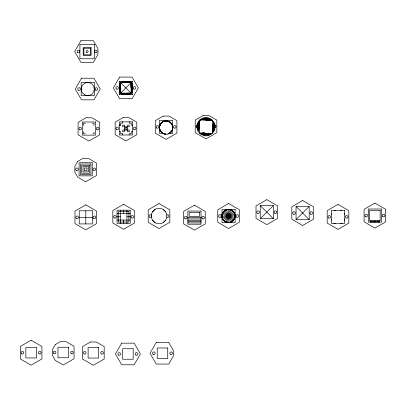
<?xml version="1.0" encoding="UTF-8"?>
<svg xmlns="http://www.w3.org/2000/svg" width="406" height="406" viewBox="0 0 406 406"><rect width="100%" height="100%" fill="white"/><g stroke="black" fill="none" stroke-linecap="round" stroke-linejoin="round"><path stroke-width="0.61" d="M119.303 92.228L119.582 83.57M119.963 92.228L120.242 83.57M119.278 92.228L120.623 92.228L120.785 87.919M130.935 87.265L131.072 83.57L132.417 83.57L132.087 91.573M131.453 92.228L131.757 84.23M132.112 92.228L132.417 81.327L130.174 81.327L130.174 83.007M234.962 217.555L235.14 215.88M222.097 214.378L222.138 217.768L222.813 219.357M199.585 125.373L198.509 132.173L199.747 132.371M200.371 120.43L200.564 119.191L207.984 120.369M212.566 127.454L213.546 121.247L212.313 121.054M227.147 222.447L230.024 209.623M234.886 217.606L235.094 216.774M222.158 214.358L222.371 213.531M221.955 215.144L222.173 214.312M197.9 131.219L199.625 125.2M201.178 119.785L201.523 118.582L207.557 120.313M210.881 133.635L210.536 134.838L203.919 132.945M212.587 127.682L214.155 122.206M234.648 218.372L233.318 220.57M222.417 213.566L222.737 212.769M222.128 214.282L222.452 213.49M199.65 124.896L197.382 130.118L198.529 130.615M202.122 119.212L202.624 118.065L207.847 120.333M212.429 128.474L214.678 123.307L213.526 122.805M225.538 221.854L231.638 210.212M233.881 219.895L234.292 219.138M234.267 219.174L234.683 218.423M222.787 212.79L223.767 211.384M222.407 213.465L222.833 212.719M199.645 124.581L197.011 128.961L198.082 129.605M203.137 118.765L203.782 117.694L208.161 120.328M208.923 134.655L208.278 135.731L203.447 132.828M212.414 128.844L215.048 124.464L213.972 123.82M222.787 212.688L223.31 212.003M199.524 124.337L196.793 127.763L197.773 128.545M204.198 118.456L204.974 117.476L208.405 120.206M207.862 134.965L207.08 135.944L203.162 132.828M212.536 129.088L215.261 125.662M224.137 220.869L233.039 211.201L234.155 212.505L235.14 215.794M233.836 219.945L232.663 221.174M223.264 211.978L224.447 210.775M121.521 92.796L121.521 94.471L119.278 94.471L132.417 81.327M152.514 211.922L154.98 209.455M163.197 222.6L165.658 220.133M260.256 218.727L273.4 205.583L273.4 218.727L260.256 218.727L260.256 205.583L273.4 205.583M296.05 219.585L309.194 206.441L296.05 206.441L296.05 219.585L309.194 219.585L309.194 206.441M199.437 123.942L196.737 126.55L197.605 127.448M205.289 118.288L206.192 117.42L209.232 120.572M212.617 129.484L215.322 126.875L214.449 125.972M231.973 221.656L233.272 220.61M224.498 210.805L227.604 209.44M199.351 123.475L196.839 125.337L197.58 126.342M206.395 118.263L207.4 117.522L209.638 120.536M205.659 135.157L204.654 135.903L202.421 132.884M212.201 130.321L215.221 128.083L214.475 127.078M223.036 219.55L234.14 212.516M231.938 221.61L231.207 222.057A6.572 6.572 0 0 1 221.986 215.901A6.572 6.572 0 0 1 231.471 210.156A6.572 6.572 0 0 1 232.653 221.179L231.892 221.635M224.513 210.729L225.259 210.303M197.093 124.15L199.285 122.937M207.496 118.385L208.593 117.776L210.105 120.516M204.563 135.041L203.467 135.645L201.949 132.909M212.226 130.793L214.962 129.275M230.395 222.356L231.176 222.011M231.131 222.026L231.917 221.686M225.213 210.267L228.482 209.374L227.67 209.435M199.757 122.196L197.443 123.155L197.92 124.312M212.302 131.224L214.617 130.27L214.135 129.113M222.315 217.992L234.861 214.074M229.537 222.549L231.156 222.077M199.793 121.577L197.981 122.064L198.306 123.272M209.466 118.988L210.673 118.664L211.161 120.475M202.589 134.437L201.381 134.762L200.894 132.945M212.262 131.843L214.079 131.356L213.754 130.148M228.659 222.625L230.329 222.371M199.894 120.892L198.656 121.054L198.818 122.297M210.445 119.501L211.688 119.339L211.851 120.577M201.609 133.919L200.371 134.087L200.209 132.843M212.16 132.534L213.404 132.371L213.236 131.128M222.021 216.302L235.155 215.764M121.521 81.966L130.174 81.687M127.712 82.438L130.174 82.342L122.176 82.641M123.363 93.39L121.521 93.456L129.519 93.157M129.519 93.811L121.521 94.116L132.417 94.471L132.417 92.228L131.102 92.228M130.174 93.837L122.176 94.141L130.174 94.446L130.174 93.126L122.176 93.481M121.521 82.616L129.519 82.322M228.598 222.569L229.456 222.554M120.592 83.57L119.278 83.57L119.278 81.327L130.174 81.631M200.706 120.14L199.458 120.14L199.458 121.394M85.301 123.246L83.494 123.246L83.494 125.439M92.365 123.246L94.009 123.246L94.009 125.439M132.534 125.134L131.219 125.134L131.219 123.16L129.25 123.16L129.25 121.846M119.389 131.706L120.704 131.706L120.704 133.675L122.678 133.675L122.678 134.99M132.534 131.706L131.219 131.706L131.219 133.675L129.25 133.675L129.25 134.99M163.902 133.472L159.522 133.472L159.522 120.328L172.667 120.328L172.667 126.586M168.911 133.472L172.667 133.472L172.667 128.463M85.301 133.762L83.494 133.762L83.494 131.569M92.913 133.762L94.009 133.762L94.009 132.117M117.07 213.485L130.214 213.485M117.07 216.774L120.354 216.774M126.926 216.774L130.214 216.774M79.226 217.352L92.37 217.352M187.871 217.646L201.016 217.646M187.871 218.961L201.016 218.961M117.07 220.057L130.214 220.057M187.871 220.275L201.016 220.275M187.871 221.59L201.016 221.59M187.871 222.904L201.016 222.904M120.704 125.134L119.389 125.134L120.704 125.134L120.704 123.16L122.678 123.16L122.678 121.846M129.519 81.662L121.521 81.357L121.521 82.672M121.521 82.012L130.174 82.296M121.521 93.507L130.174 93.791M226.944 222.437L228.619 222.62L227.796 222.589A6.572 6.572 0 0 0 234.643 213.693A6.572 6.572 0 0 0 223.584 211.709A6.572 6.572 0 0 0 226.934 222.437L225.33 221.808M229.349 209.481L230.197 209.592M228.548 209.379L230.238 209.663M203.457 132.96L211.49 134.229M222.173 214.596L234.998 217.469M226.127 222.178L226.959 222.386M226.918 222.371L227.756 222.579M230.075 209.567L230.877 209.872M231.004 209.917L231.801 210.247M203.675 132.853L209.435 135.36M222.767 212.983L234.409 219.083M230.928 209.831L231.684 210.242M224.579 221.326L225.325 221.747M225.294 221.722L226.046 222.143M231.79 210.303L232.531 210.729M231.689 210.186L232.384 210.689M223.934 220.788L224.625 221.295M224.569 221.25L225.254 221.762M232.516 210.785L233.196 211.308M223.752 211.582L233.42 220.483M232.42 210.648L233.044 211.237M223.97 220.742L222.853 219.438M223.919 220.686L224.533 221.285A6.572 6.572 0 0 0 234.993 216.779A6.572 6.572 0 0 0 225.863 209.973A6.572 6.572 0 0 0 224.538 221.28M296.05 206.441L309.194 219.585M260.256 205.583L273.4 218.727M119.278 81.327L132.417 94.471M233.161 211.348L233.765 211.957M163.197 209.455L165.658 211.922M152.514 220.133L154.98 222.6M202.822 132.853L205.867 136.005M223.346 220.047L223.873 220.722M225.071 210.481L232.105 221.585M234.577 213.297L233.689 211.866M222.437 218.636L223.305 220.082M172.494 125.581L171.555 123.52A6.572 6.572 0 0 1 172.657 126.916M234.191 212.587L234.536 213.373M209.587 118.126L210.541 120.44M201.513 132.985L202.472 135.299M226.629 209.76L230.547 222.305M234.587 213.358L234.83 214.18M221.965 216.961L222.194 217.789M222.183 217.733L222.412 218.56M234.881 214.17L235.11 216.692M172.413 125.388L172.672 127.114M228.319 209.466L228.857 222.6M132.062 92.228L131.783 83.57L131.427 91.573L131.133 83.57M131.336 90.381L131.407 92.228L131.102 84.23M120.384 86.031L120.288 83.57L120.592 91.573M120.267 84.23L120.562 92.228M119.633 83.57L119.937 91.573M119.608 84.23L119.912 92.228M221.935 215.241L221.95 216.099M221.95 216.058L221.965 216.916M379.488 220.839L379.488 222.153M378.828 220.839L378.828 222.153M378.174 220.839L378.174 222.153M377.514 220.839L377.514 222.153M376.2 220.839L376.2 222.153M375.545 220.839L375.545 222.153M374.885 220.839L374.885 222.153M374.23 220.839L374.23 222.153M373.571 220.839L373.571 222.153M372.256 220.839L372.256 222.153M371.602 220.839L371.602 222.153M370.942 220.839L370.942 222.153M370.287 220.839L370.287 222.153M212.602 120.14L212.602 121.394M212.602 132.031L212.602 133.285M199.458 132.031L199.458 133.285M126.926 210.201L126.926 223.346M123.642 210.201L123.642 213.485M123.642 220.057L123.642 223.346M120.354 210.201L120.354 223.346M119.278 91.573L119.278 94.471M85.798 210.78L85.798 223.924M214.703 125.068A1.314 1.314 0 0 1 216.017 126.383A1.314 1.314 0 0 1 214.703 127.697M197.352 127.697A1.314 1.314 0 0 1 196.037 126.383A1.314 1.314 0 0 1 197.352 125.068M159.761 128.941A6.572 6.572 0 0 1 164.308 120.836M165.511 133.975A6.572 6.572 0 0 1 164.384 133.777M159.736 129.128A6.572 6.572 0 0 1 164.105 121.161A6.572 6.572 0 0 1 172.261 125.18M172.433 125.728A6.572 6.572 0 0 1 172.631 126.855M172.611 128.646A6.572 6.572 0 0 1 172.332 129.641M172.134 130.113A6.572 6.572 0 0 1 171.626 131.016M171.322 131.432A6.572 6.572 0 0 1 169.815 132.828A6.572 6.572 0 0 0 171.774 130.712A6.572 6.572 0 0 1 169.886 132.823M160.7 131.006A6.572 6.572 0 0 1 160 129.626M159.72 128.641A6.572 6.572 0 0 1 164.389 121.034M171.631 123.713A6.572 6.572 0 0 1 172.733 127.108M172.509 129.326A6.572 6.572 0 0 1 167.861 133.97M165.587 134.173A6.572 6.572 0 0 1 159.984 129.869M159.69 128.768A6.572 6.572 0 0 1 159.69 126.479M159.984 125.378A6.572 6.572 0 0 1 160.471 124.337M161.512 122.977A6.572 6.572 0 0 1 162.395 122.242M162.877 121.932A6.572 6.572 0 0 1 164.46 121.277M165.019 121.15A6.572 6.572 0 0 1 167.302 121.15M167.861 121.277A6.572 6.572 0 0 1 172.707 127.053M165.546 133.985A6.572 6.572 0 0 1 164.415 133.787M159.771 129.144A6.572 6.572 0 0 1 164.978 120.968A6.572 6.572 0 0 1 172.667 126.87M344.582 219.499A3.943 3.943 0 0 1 344.45 220.519M342.151 223.143A3.943 3.943 0 0 1 340.639 223.442M335.381 223.442A3.943 3.943 0 0 1 333.874 223.143M331.474 220.011A3.943 3.943 0 0 1 331.438 219.499M331.438 214.241A3.943 3.943 0 0 1 331.474 213.729M334.361 210.43A3.943 3.943 0 0 1 335.381 210.298M340.639 210.298A3.943 3.943 0 0 1 341.659 210.43M344.45 213.221A3.943 3.943 0 0 1 344.582 214.241M166.754 215.129A1.314 1.314 0 0 1 168.612 215.129A1.314 1.314 0 0 1 168.612 216.992A1.314 1.314 0 0 1 166.754 216.992M199.574 120.024L199.341 133.168L212.485 133.396L212.714 120.257L199.574 120.024M151.595 214.018L151.331 216.028A7.755 7.755 0 0 0 157.081 223.518L159.086 223.782A7.755 7.755 0 0 0 166.577 218.032L166.841 216.028A7.755 7.755 0 0 0 161.096 208.537L159.086 208.273A7.755 7.755 0 0 0 151.595 214.018M80.906 40.717L74.663 51.532L80.906 62.341L93.39 62.341L97.958 54.434L97.958 48.629L93.39 40.717L80.906 40.717M81.515 78.226L75.272 89.041L81.515 99.851L93.999 99.851L100.241 89.041L93.999 78.226L81.515 78.226M119.603 77.089L113.36 87.899L119.603 98.714L132.092 98.714L138.334 87.899L132.092 77.089L119.603 77.089M77.754 161.365L74.851 166.394L74.851 172.174L77.754 177.204L85.666 181.771L96.481 175.529L96.481 163.039L88.569 158.472L82.763 158.472L77.754 161.365M55.328 344.592L52.425 349.617L52.425 355.402L55.328 360.432L63.24 364.999L74.054 358.752L74.054 346.267L66.142 341.7L60.337 341.7L55.328 344.592M121.678 343.161L115.436 353.976L121.678 364.791L134.163 364.791L140.405 353.976L134.163 343.161L121.678 343.161M156.239 342.436L149.997 353.25L156.239 364.065L168.729 364.065L173.296 356.153L173.296 350.348L168.729 342.436L156.239 342.436M86.011 117.76L78.099 122.328L78.099 134.812L88.914 141.055L99.729 134.812L99.729 122.328L91.817 117.76L86.011 117.76M123.059 117.608L115.152 122.176L115.152 134.66L125.961 140.902L136.776 134.66L136.776 122.176L128.864 117.608L123.059 117.608M163.192 116.091L155.28 120.658L155.28 133.143L166.095 139.385L176.909 133.143L176.909 120.658L168.997 116.091L163.192 116.091M203.127 115.573L195.215 120.14L195.215 132.625L206.03 138.867L216.84 132.625L216.84 120.14L208.933 115.573L203.127 115.573M85.798 204.863L74.983 211.11L74.983 223.594L85.798 229.837L96.613 223.594L96.613 211.11L85.798 204.863M123.642 204.289L112.827 210.531L112.827 223.016L123.642 229.258L134.452 223.016L134.452 210.531L123.642 204.289M159.01 203.573L148.195 209.816L148.195 222.305L159.01 228.548L169.82 222.305L169.82 209.816L159.01 203.573M194.444 205.157L183.629 211.399L183.629 223.889L194.444 230.131L205.253 223.889L205.253 211.399L194.444 205.157M228.578 203.528L217.763 209.77L217.763 222.255L228.578 228.502L239.393 222.255L239.393 209.77L228.578 203.528M266.828 199.666L256.013 205.913L256.013 218.398L266.828 224.64L277.638 218.398L277.638 205.913L266.828 199.666M31.115 340.208L20.3 346.455L20.3 358.94L31.115 365.182L41.925 358.94L41.925 346.455L31.115 340.208M302.622 200.523L291.807 206.766L291.807 219.255L302.622 225.497L313.437 219.255L313.437 206.766L302.622 200.523M90.472 341.989L82.56 346.551L82.56 359.041L93.375 365.283L104.185 359.041L104.185 346.551L96.278 341.989L90.472 341.989M338.01 204.385L327.2 210.628L327.2 223.112L338.01 229.354L348.825 223.112L348.825 210.628L338.01 204.385M374.885 203.091L364.075 209.334L364.075 221.823L374.885 228.065L385.7 221.823L385.7 209.334L374.885 203.091M94.38 44.3L79.921 44.3L79.921 58.758L94.38 58.758L94.38 44.3M91.091 47.588L83.205 47.588L83.205 55.475L91.091 55.475L91.091 47.588M90.436 48.243L83.864 48.243L83.864 54.815L90.436 54.815L90.436 48.243M94.329 82.469L81.185 82.469L81.185 95.608L94.329 95.608L94.329 82.469M131.102 82.641L120.592 82.641L120.592 93.157L131.102 93.157L131.102 82.641M132.534 121.846L119.389 121.846L119.389 134.99L132.534 134.99L132.534 121.846M95.486 121.998L82.342 121.998L82.342 135.142L95.486 135.142L95.486 121.998M124.322 125.134L122.678 125.134L122.678 126.773L129.25 126.773L129.25 125.134L127.606 125.134L127.606 131.706L129.25 131.706L129.25 130.062L122.678 130.062L122.678 131.706L124.322 131.706L124.322 125.134M126.784 127.596L125.144 127.596L125.144 129.24L126.784 129.24L126.784 127.596M92.238 162.715L79.094 162.715L79.094 175.854L92.238 175.854L92.238 162.715M90.924 164.024L80.408 164.024L80.408 174.539L90.924 174.539L90.924 164.024M89.609 165.338L81.723 165.338L81.723 173.225L89.609 173.225L89.609 165.338M88.295 166.653L83.037 166.653L83.037 171.911L88.295 171.911L88.295 166.653M86.98 167.967L84.352 167.967L84.352 170.596L86.98 170.596L86.98 167.967M381.457 209.009L368.313 209.009L368.313 222.153L381.457 222.153L381.457 209.009M235.15 209.44L222.006 209.44L222.006 222.584L235.15 222.584L235.15 209.44M130.214 210.201L117.07 210.201L117.07 223.346L130.214 223.346L130.214 210.201M344.582 210.298L331.438 210.298L331.438 223.442L344.582 223.442L344.582 210.298M380.143 210.323L369.627 210.323L369.627 220.839L380.143 220.839L380.143 210.323M92.37 210.78L79.226 210.78L79.226 223.924L92.37 223.924L92.37 210.78M201.016 211.074L187.871 211.074L187.871 224.219L201.016 224.219L201.016 211.074M128.9 211.516L118.385 211.516L118.385 222.031L128.9 222.031L128.9 211.516M199.701 212.389L189.186 212.389L189.186 216.332L199.701 216.332L199.701 212.389M68.497 347.252L57.982 347.252L57.982 357.767L68.497 357.767L68.497 347.252M36.373 347.44L25.857 347.44L25.857 357.955L36.373 357.955L36.373 347.44M98.633 347.541L88.117 347.541L88.117 358.056L98.633 358.056L98.633 347.541M167.744 347.993L157.229 347.993L157.229 358.508L167.744 358.508L167.744 347.993M133.178 348.718L122.663 348.718L122.663 359.234L133.178 359.234L133.178 348.718M365.557 216.718A1.314 1.314 0 0 0 367.526 215.581A1.314 1.314 0 0 0 365.557 214.439A1.314 1.314 0 0 0 365.557 216.718M382.904 216.718A1.314 1.314 0 0 0 384.878 215.581A1.314 1.314 0 0 0 382.904 214.439A1.314 1.314 0 0 0 382.904 216.718M185.111 218.783A1.314 1.314 0 0 0 187.08 217.646A1.314 1.314 0 0 0 185.111 216.505A1.314 1.314 0 0 0 185.111 218.783M202.462 218.783A1.314 1.314 0 0 0 204.431 217.646A1.314 1.314 0 0 0 202.462 216.505A1.314 1.314 0 0 0 202.462 218.783M257.495 213.292A1.314 1.314 0 0 0 259.464 212.155A1.314 1.314 0 0 0 257.495 211.018A1.314 1.314 0 0 0 257.495 213.292M274.842 213.292A1.314 1.314 0 0 0 276.816 212.155A1.314 1.314 0 0 0 274.842 211.018A1.314 1.314 0 0 0 274.842 213.292M86.656 52.384A0.985 0.985 0 0 0 88.132 51.532A0.985 0.985 0 0 0 86.656 50.674A0.985 0.985 0 0 0 86.656 52.384M77.815 52.668A1.314 1.314 0 0 0 79.789 51.532A1.314 1.314 0 0 0 77.815 50.39A1.314 1.314 0 0 0 77.815 52.668M95.166 52.668A1.314 1.314 0 0 0 97.141 51.532A1.314 1.314 0 0 0 95.166 50.39A1.314 1.314 0 0 0 95.166 52.668M116.634 129.555A1.314 1.314 0 0 0 118.603 128.418A1.314 1.314 0 0 0 116.634 127.281A1.314 1.314 0 0 0 116.634 129.555M133.98 129.555A1.314 1.314 0 0 0 135.954 128.418A1.314 1.314 0 0 0 133.98 127.281A1.314 1.314 0 0 0 133.98 129.555M293.289 214.15A1.314 1.314 0 0 0 295.263 213.013A1.314 1.314 0 0 0 293.289 211.871A1.314 1.314 0 0 0 293.289 214.15M310.641 214.15A1.314 1.314 0 0 0 312.61 213.013A1.314 1.314 0 0 0 310.641 211.871A1.314 1.314 0 0 0 310.641 214.15M76.333 170.424A1.314 1.314 0 0 0 78.307 169.282A1.314 1.314 0 0 0 76.333 168.145A1.314 1.314 0 0 0 76.333 170.424M93.684 170.424A1.314 1.314 0 0 0 95.654 169.282A1.314 1.314 0 0 0 93.684 168.145A1.314 1.314 0 0 0 93.684 170.424M162.791 133.457A6.735 6.735 0 0 0 172.895 127.626A6.735 6.735 0 0 0 162.791 121.79A6.735 6.735 0 0 0 162.791 133.457M159.908 129.676A6.572 6.572 0 0 0 162.314 132.813A6.572 6.572 0 0 1 159.944 129.687M174.113 128.037A1.314 1.314 0 0 0 176.082 126.9A1.314 1.314 0 0 0 174.113 125.764A1.314 1.314 0 0 0 174.113 128.037M156.762 128.037A1.314 1.314 0 0 0 158.736 126.9A1.314 1.314 0 0 0 156.762 125.764A1.314 1.314 0 0 0 156.762 128.037M116.517 89.041A1.314 1.314 0 0 0 118.486 87.899A1.314 1.314 0 0 0 116.517 86.762A1.314 1.314 0 0 0 116.517 89.041M133.863 89.041A1.314 1.314 0 0 0 135.837 87.899A1.314 1.314 0 0 0 133.863 86.762A1.314 1.314 0 0 0 133.863 89.041M84.468 94.73A6.572 6.572 0 0 0 94.329 89.041A6.572 6.572 0 0 0 84.468 83.347A6.572 6.572 0 0 0 84.468 94.73M78.424 90.178A1.314 1.314 0 0 0 80.398 89.041A1.314 1.314 0 0 0 78.424 87.899A1.314 1.314 0 0 0 78.424 90.178M95.775 90.178A1.314 1.314 0 0 0 97.744 89.041A1.314 1.314 0 0 0 95.775 87.899A1.314 1.314 0 0 0 95.775 90.178M114.309 217.91A1.314 1.314 0 0 0 116.278 216.774A1.314 1.314 0 0 0 114.309 215.637A1.314 1.314 0 0 0 114.309 217.91M131.656 217.91A1.314 1.314 0 0 0 133.63 216.774A1.314 1.314 0 0 0 131.656 215.637A1.314 1.314 0 0 0 131.656 217.91M84.042 353.936A1.314 1.314 0 0 0 86.011 352.799A1.314 1.314 0 0 0 84.042 351.657A1.314 1.314 0 0 0 84.042 353.936M101.388 353.936A1.314 1.314 0 0 0 103.363 352.799A1.314 1.314 0 0 0 101.388 351.657A1.314 1.314 0 0 0 101.388 353.936M79.581 129.707A1.314 1.314 0 0 0 81.555 128.57A1.314 1.314 0 0 0 79.581 127.433A1.314 1.314 0 0 0 79.581 129.707M96.932 129.707A1.314 1.314 0 0 0 98.902 128.57A1.314 1.314 0 0 0 96.932 127.433A1.314 1.314 0 0 0 96.932 129.707M328.677 218.007A1.314 1.314 0 0 0 330.651 216.87A1.314 1.314 0 0 0 328.677 215.733A1.314 1.314 0 0 0 328.677 218.007M346.029 218.007A1.314 1.314 0 0 0 348.003 216.87A1.314 1.314 0 0 0 346.029 215.733A1.314 1.314 0 0 0 346.029 218.007M76.465 218.489A1.314 1.314 0 0 0 78.439 217.352A1.314 1.314 0 0 0 76.465 216.21A1.314 1.314 0 0 0 76.465 218.489M93.816 218.489A1.314 1.314 0 0 0 95.786 217.352A1.314 1.314 0 0 0 93.816 216.21A1.314 1.314 0 0 0 93.816 218.489M53.907 353.651A1.314 1.314 0 0 0 55.881 352.51A1.314 1.314 0 0 0 53.907 351.373A1.314 1.314 0 0 0 53.907 353.651M71.258 353.651A1.314 1.314 0 0 0 73.227 352.51A1.314 1.314 0 0 0 71.258 351.373A1.314 1.314 0 0 0 71.258 353.651M118.588 355.113A1.314 1.314 0 0 0 120.562 353.976A1.314 1.314 0 0 0 118.588 352.839A1.314 1.314 0 0 0 118.588 355.113M135.939 355.113A1.314 1.314 0 0 0 137.908 353.976A1.314 1.314 0 0 0 135.939 352.839A1.314 1.314 0 0 0 135.939 355.113M219.245 217.149A1.314 1.314 0 0 0 221.219 216.012A1.314 1.314 0 0 0 219.245 214.875A1.314 1.314 0 0 0 219.245 217.149M236.596 217.149A1.314 1.314 0 0 0 238.566 216.012A1.314 1.314 0 0 0 236.596 214.875A1.314 1.314 0 0 0 236.596 217.149M225.264 221.646A6.572 6.572 0 0 0 235.12 215.951A6.572 6.572 0 0 0 225.264 210.262A6.572 6.572 0 0 0 225.264 221.646M149.677 217.2A1.314 1.314 0 0 0 151.646 216.058A1.314 1.314 0 0 0 149.677 214.921A1.314 1.314 0 0 0 149.677 217.2M153.153 354.387A1.314 1.314 0 0 0 155.122 353.25A1.314 1.314 0 0 0 153.153 352.114A1.314 1.314 0 0 0 153.153 354.387M170.231 354.179A1.314 1.314 0 0 0 172.428 353.59A1.314 1.314 0 0 0 170.819 351.982A1.314 1.314 0 0 0 170.231 354.179M21.782 353.834A1.314 1.314 0 0 0 23.751 352.697A1.314 1.314 0 0 0 21.782 351.555A1.314 1.314 0 0 0 21.782 353.834M39.133 353.834A1.314 1.314 0 0 0 41.102 352.697A1.314 1.314 0 0 0 39.133 351.555A1.314 1.314 0 0 0 39.133 353.834"/></g></svg>
